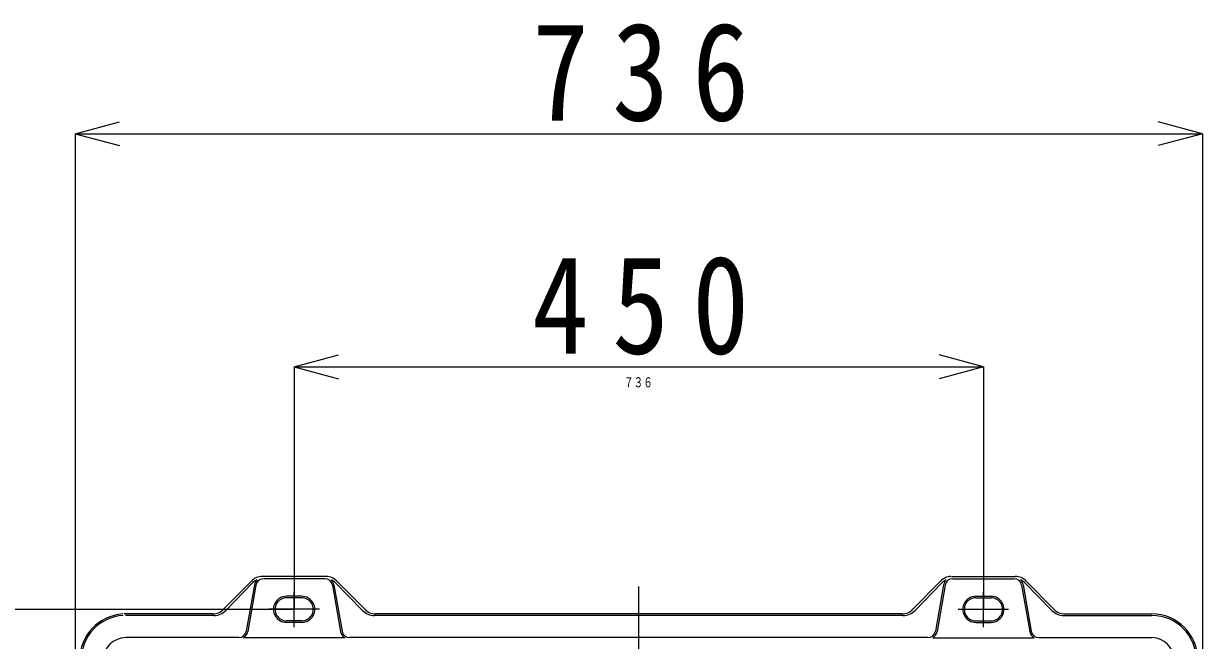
# Model space of a CAD drawing. Units: millimetres, scale not verified. Extents: x -5968 to 5968, y -4228 to 4228.
# Drawn here: x 4366 to 5135, y 2086 to 2489 of the extents above; entities that cross this region are included whole.
import ezdxf
from ezdxf.enums import TextEntityAlignment as Align

# ---------------------------------------------------------------- set-up
doc = ezdxf.new("R2010")
doc.units = ezdxf.units.MM
doc.header["$LTSCALE"] = 30
doc.linetypes.add('CHAIN2', pattern=[12, 9, -1, 1, -1])
doc.layers.add('0-A_蓋', color=3, linetype='Continuous', lineweight=9)
doc.styles.add('ＭＳ ゴシック', font='')
doc.styles.get('ＭＳ ゴシック').set_extended_font_data('MS Gothic')

msp = doc.modelspace()

# ---------------------------------------------------------------- linework, layer by layer
at = {"layer": '0-A_蓋', "color": 4}
for p, q in [((4399.4, 2416.62), (4428.38, 2424.38)), ((5135.4, 2416.62), (5106.42, 2424.38)), ((4399.4, 2416.62), (5135.4, 2416.62)), ((4399.4, 2416.62), (4428.38, 2408.85)), ((4399.4, 2416.62), (4399.4, 1962.95)), ((5135.4, 2416.62), (5106.42, 2408.85)), ((5135.4, 2416.62), (5135.4, 1962.95)), ((4542.4, 2264.33), (4571.38, 2272.09)), ((4992.4, 2264.33), (4963.42, 2272.09)), ((4542.4, 2264.33), (4992.4, 2264.33)), ((4542.4, 2264.33), (4571.38, 2256.56)), ((4542.4, 2264.33), (4542.4, 2105.95)), ((4992.4, 2264.33), (4963.42, 2256.56)), ((4992.4, 2264.33), (4992.4, 2105.95)), ((4013.22, 2105.95), (4542.4, 2105.95))]:
    msp.add_line(p, q, dxfattribs=at)
at = {"layer": '0-A_蓋', "color": 2}
for p, q in [((4514.46, 2124.44), (4496.34, 2105.95)), ((4563.2, 2127.45), (4521.6, 2127.45)), ((4562.45, 2125.95), (4522.36, 2125.95)), ((4570.34, 2124.44), (4588.46, 2105.95)), ((4964.46, 2124.44), (4946.34, 2105.95)), ((4971.6, 2127.45), (5013.2, 2127.45)), ((4972.36, 2125.95), (5012.45, 2125.95)), ((5020.34, 2124.44), (5038.46, 2105.95)), ((4515.53, 2123.4), (4497.76, 2105.25)), ((4516.44, 2121.98), (4511.13, 2091.59)), ((4517.43, 2121.81), (4512.11, 2091.41)), ((4567.37, 2121.81), (4572.69, 2091.41)), ((4568.36, 2121.98), (4573.68, 2091.59)), ((4569.27, 2123.4), (4587.05, 2105.25)), ((4965.53, 2123.4), (4947.76, 2105.25)), ((4966.44, 2121.98), (4961.13, 2091.59)), ((4967.43, 2121.81), (4962.11, 2091.41)), ((5017.37, 2121.81), (5022.69, 2091.41)), ((5018.36, 2121.98), (5023.68, 2091.59)), ((5019.27, 2123.4), (5037.05, 2105.25)), ((4547.4, 2114.45), (4537.4, 2114.45)), ((4547.4, 2113.45), (4537.4, 2113.45)), ((4987.4, 2114.45), (4997.4, 2114.45)), ((4987.4, 2113.45), (4997.4, 2113.45)), ((4489.9, 2101.95), (4432.38, 2101.95)), ((4489.2, 2102.95), (4432.39, 2102.95)), ((4939.9, 2101.95), (4594.9, 2101.95)), ((4939.2, 2102.95), (4595.6, 2102.95)), ((5044.9, 2101.95), (5102.42, 2101.95)), ((5045.6, 2102.95), (5102.41, 2102.95)), ((4547.4, 2098.45), (4537.4, 2098.45)), ((4547.4, 2097.45), (4537.4, 2097.45)), ((4987.4, 2098.45), (4997.4, 2098.45)), ((4987.4, 2097.45), (4997.4, 2097.45)), ((4506.2, 2087.45), (4432.4, 2087.45)), ((4575.51, 2087.31), (4509.3, 2087.31)), ((4956.2, 2087.45), (4578.6, 2087.45)), ((4959.3, 2087.31), (5025.5, 2087.31)), ((5028.6, 2087.45), (5102.4, 2087.45))]:
    msp.add_line(p, q, dxfattribs=at)
at = {"layer": '0-A_蓋', "color": 4, "linetype": 'CHAIN2'}
for p, q in [((4542.4, 2094.3), (4542.4, 2117.15)), ((4992.4, 2094.3), (4992.4, 2117.15)), ((4558.95, 2105.95), (4525.95, 2105.95)), ((4975.85, 2105.95), (5008.86, 2105.95))]:
    msp.add_line(p, q, dxfattribs=at)
at = {"layer": '0-A_蓋', "color": 7, "linetype": 'CHAIN2'}
msp.add_line((4767.4, 1354.95), (4767.4, 2120.95), dxfattribs=at)
at = {"layer": '0-A_蓋', "color": 2}
for centre, radius, start, end in [((4521.6, 2117.45), 10, 90, 135.59065), ((4521.6, 2117.45), 8.5, 114.1577, 135.59065), ((4522.36, 2120.95), 6, 134.82484, 170.07375), ((4522.36, 2120.95), 5, 95.22597, 170.07375), ((4562.45, 2120.95), 5, 9.92624, 90), ((4563.2, 2117.45), 10, 44.40933, 90), ((4562.45, 2120.95), 6, 9.92624, 45.17514), ((4563.2, 2117.45), 8.5, 44.40933, 65.84229), ((4971.6, 2117.45), 10, 92.3633, 135.59065), ((4971.6, 2117.45), 8.5, 114.1577, 135.59065), ((4972.36, 2120.95), 6, 134.82484, 170.07375), ((4972.36, 2120.95), 5, 92.3633, 170.07375), ((5012.45, 2120.95), 5, 9.92624, 89.99998), ((5013.2, 2117.45), 10, 44.40933, 90), ((5013.2, 2117.45), 8.5, 44.40933, 65.84229), ((5012.45, 2120.95), 6, 9.92624, 45.17514), ((4537.4, 2105.95), 8.5, 89.99887, 270.00111), ((4537.4, 2105.95), 7.5, 89.99879, 270.00119), ((4547.4, 2105.95), 8.5, 269.99998, 90), ((4547.4, 2105.95), 7.5, 269.99998, 90), ((4987.4, 2105.95), 8.5, 89.99998, 270), ((4987.4, 2105.95), 7.5, 89.99998, 270), ((4997.4, 2105.95), 8.5, 269.99887, 90.00111), ((4997.4, 2105.95), 7.5, 269.99879, 90.00119), ((4432.4, 2072.95), 30, 93.44339, 179.96198), ((4432.4, 2072.95), 29, 93.44339, 179.99998), ((4432.39, 2088.45), 14.5, 91.26636, 93.44337), ((4489.2, 2112.95), 10, 270, 315.59065), ((4489.9, 2112.95), 11, 270, 315.59065), ((4594.9, 2112.95), 11, 224.40933, 270), ((4595.6, 2112.95), 10, 224.40933, 270), ((4939.2, 2112.95), 10, 270, 315.59065), ((4939.9, 2112.95), 11, 270, 315.59065), ((5044.9, 2112.95), 11, 224.40933, 270), ((5045.6, 2112.95), 10, 224.40933, 270), ((5102.41, 2088.45), 14.5, 89.96556, 89.99998), ((5102.4, 2072.95), 30, 0.03801, 89.96556), ((5102.4, 2072.95), 29, 0, 89.96556), ((4432.4, 2072.95), 14.5, 90, 180), ((4506.2, 2092.45), 5, 270, 350.07375), ((4506.2, 2092.45), 6, 301.08128, 350.07375), ((4578.6, 2092.45), 6, 189.92624, 238.9187), ((4578.6, 2092.45), 5, 189.92624, 270), ((4956.2, 2092.45), 5, 270, 350.07375), ((4956.2, 2092.45), 6, 301.08128, 350.07375), ((5028.6, 2092.45), 6, 189.92624, 238.9187), ((5028.6, 2092.45), 5, 189.92624, 269.99998), ((5102.4, 2072.95), 14.5, 0, 90)]:
    msp.add_arc(centre, radius, start, end, dxfattribs=at)

# ---------------------------------------------------------------- texts
at = {"layer": '0-A_蓋', "color": 7, "style": 'ＭＳ ゴシック', "width": 0.7}
msp.add_text('７３６', height=6.598, dxfattribs=at).set_placement((4757.69, 2248.95), align=Align.BOTTOM_LEFT)
at = {"layer": '0-A_蓋', "color": 7, "char_height": 64.15, "attachment_point": 7, "style": 'ＭＳ ゴシック'}
for s, insert in [('\\T1.41;\\W0.85;736', (4697.71, 2424.12)), ('\\T1.41;\\W0.85;450', (4697.71, 2271.83))]:
    msp.add_mtext(s, dxfattribs=dict(at, insert=insert))

doc.saveas('drawing.dxf')
